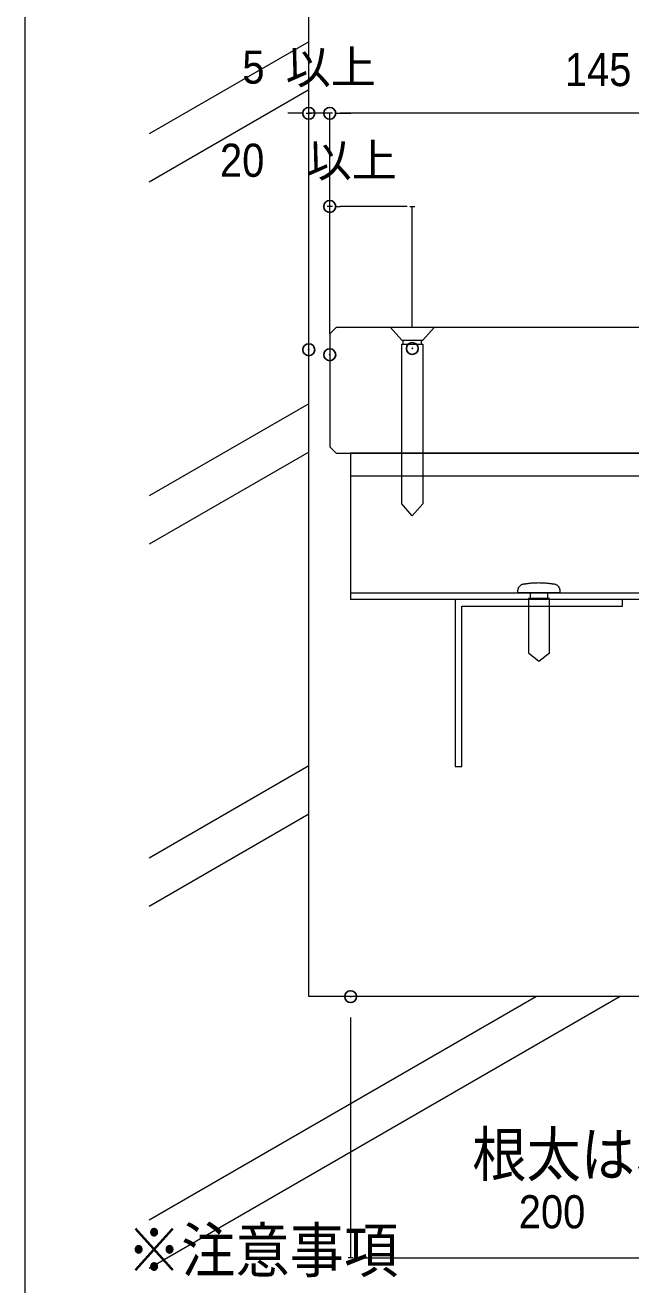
# Model space of a CAD drawing. Units: millimetres, scale not verified. Extents: x -12715 to 12220, y -3398 to 4210.
# Drawn here: x -3781 to -3636.3, y 2462.4 to 2763.6 of the extents above; entities that cross this region are included whole.
import ezdxf
from ezdxf.enums import TextEntityAlignment as Align

# ---------------------------------------------------------------- set-up
doc = ezdxf.new("R2010")
doc.units = ezdxf.units.MM
doc.header["$LTSCALE"] = 5.7
doc.header["$PDMODE"] = 32
doc.header["$PDSIZE"] = 2.85
doc.linetypes.add('DASHED1', pattern=[1.8, 1.2, -0.6])
for name, color, linetype, lineweight in [('0-0_図枠', 7, 'Continuous', 9), ('0-1_デッキ', 7, 'Continuous', 9), ('0-2_文字', 4, 'Continuous', 9), ('0-3_寸法', 7, 'Continuous', 9), ('0-4_一般', 4, 'DASHED1', 9), ('0-5_根太', 4, 'Continuous', 9), ('0-6_ビス', 2, 'Continuous', 9), ('0-7_0', 4, 'Continuous', 9)]:
    doc.layers.add(name, color=color, linetype=linetype, lineweight=lineweight)
doc.layers.add('0-8_DEFPOINTS', color=7, linetype='Continuous')
doc.styles.add('Osaka', font='')
doc.styles.add('ＭＳ ゴシック', font='')
doc.styles.get('Osaka').set_extended_font_data('Osaka')
doc.styles.get('ＭＳ ゴシック').set_extended_font_data('MS Gothic')

# ---------------------------------------------------------------- blocks, each defined once
blk = doc.blocks.new('グループ-32-1')
at = {"layer": '0-1_デッキ'}
for p, q in [((-158972.2, -9147.7), (-159032.2, -9207.7)), ((-153292.2, -9147.7), (-158972.2, -9147.7)), ((-153232.2, -9207.7), (-153292.2, -9147.7)), ((-159032.2, -9207.7), (-159032.2, -10287.7)), ((-153232.2, -10287.7), (-153232.2, -9207.7)), ((-159032.2, -10287.7), (-158972.2, -10347.7)), ((-158972.2, -10347.7), (-153292.2, -10347.7)), ((-153292.2, -10347.7), (-153232.2, -10287.7))]:
    blk.add_line(p, q, dxfattribs=at)
blk = doc.blocks.new('グループ-36-1')
at = {"layer": '0-6_ビス', "color": 4}
for p, q in [((-158328.9, -9305.2), (-158328.9, -9269.2)), ((-158156.6, -9269.2), (-158156.6, -9305.2))]:
    blk.add_line(p, q, dxfattribs=at)
for points in [[(-158142.7, -9269.2), (-158034.7, -9147.7), (-158450.7, -9147.7), (-158342.7, -9269.2)], [(-158142.7, -9305.2), (-158142.7, -10835.2), (-158242.7, -10947.7), (-158342.7, -10835.2), (-158342.7, -9305.2)]]:
    blk.add_lwpolyline(points, close=True, dxfattribs=at)
blk = doc.blocks.new('_DOT')
at = {"layer": '0-7_0', "color": 7}
for p, q in [((-20, 0), (-40, 0)), ((-10, 0), (10, 0))]:
    blk.add_line(p, q, dxfattribs=at)
blk = doc.blocks.new('グループ-188-1')
at = {"layer": '0-6_ビス'}
for p, q in [((-84.8, 237.4), (-84.8, 181.4)), ((84.8, 181.4), (84.8, 237.4))]:
    blk.add_line(p, q, dxfattribs=at)
for points in [[(-200, 237.4), (-200, 238.3), (-200, 239.3), (-200, 240.3), (-200, 241.2), (-200, 242.2), (-200, 243.1), (-200, 244.1), (-200, 245.1), (-200, 246), (-200, 247), (-200, 248), (-200, 248.9), (-200, 249.9), (-200, 250.9), (-200, 251.8), (-200, 252.8), (-200, 253.7), (-200, 254.7), (-200, 255.7), (-200, 256.6), (-200, 257.6), (-199.9, 260.8), (-199.6, 264.9), (-199, 269.1), (-198.1, 273.2), (-196.9, 277.4), (-195.5, 281.5), (-193.7, 285.6), (-191.6, 289.5), (-189.2, 293.4), (-186.6, 297.1), (-183.7, 300.5), (-180.5, 303.8), (-177.2, 306.9), (-173.6, 309.6), (-169.9, 312.1), (-166.1, 314.3), (-162.1, 316.3), (-158.1, 317.9)], [(-158.1, 317.9), (-154.1, 319.2), (-150.1, 320.3), (-146.1, 321), (-143.1, 321.5), (-141, 321.7), (-138.9, 322), (-136.9, 322.3), (-134.8, 322.5), (-132.7, 322.8), (-130.6, 323), (-128.6, 323.3), (-126.5, 323.6), (-124.4, 323.8), (-122.3, 324.1), (-120.2, 324.4), (-118.2, 324.6), (-116.1, 324.9), (-114, 325.2), (-111.9, 325.4), (-109.9, 325.7), (-107.8, 326), (-105.7, 326.2), (-103.6, 326.5), (-101.6, 326.8), (-97.6, 327.3), (-88.2, 328.4), (-78.8, 329.4), (-69.4, 330.3), (-60, 331.1), (-50.6, 331.7), (-41.2, 332.3), (-31.8, 332.7), (-22.4, 333), (-12.9, 333.3), (-3.5, 333.4), (5.9, 333.3), (15.3, 333.2), (24.7, 333), (34.1, 332.6)], [(34.1, 332.6), (43.5, 332.2), (52.9, 331.6), (62.4, 330.9), (71.8, 330.1), (81.2, 329.2), (90.6, 328.1), (100, 327), (102.1, 326.7), (104.2, 326.4), (106.2, 326.2), (108.3, 325.9), (110.4, 325.6), (112.5, 325.4), (114.5, 325.1), (116.6, 324.8), (118.7, 324.6), (120.8, 324.3), (122.8, 324), (124.9, 323.8), (127, 323.5), (129.1, 323.2), (131.1, 323), (133.2, 322.7), (135.3, 322.4), (137.4, 322.2), (139.5, 321.9), (141.5, 321.7), (143.6, 321.4), (147.1, 320.9), (151.1, 320), (155.1, 318.9), (159.1, 317.5), (163.1, 315.8), (167, 313.8), (170.8, 311.5), (174.5, 309), (178, 306.1), (181.3, 303), (184.4, 299.7)], [(184.4, 299.7), (187.3, 296.2), (189.8, 292.4), (192.1, 288.6), (194.2, 284.6), (195.9, 280.5), (197.3, 276.3), (198.4, 272.2), (199.2, 268), (199.7, 263.9), (200, 259.8), (200, 257.4), (200, 256.4), (200, 255.4), (200, 254.5), (200, 253.5), (200, 252.5), (200, 251.6), (200, 250.6), (200, 249.6), (200, 248.7), (200, 247.7), (200, 246.8), (200, 245.8), (200, 244.8), (200, 243.9), (200, 242.9), (200, 241.9), (200, 241), (200, 240), (200, 239.1), (200, 238.1), (195.3, 237.4), (176.5, 237.4), (157.6, 237.4), (138.8, 237.4), (120, 237.4), (101.2, 237.4), (82.4, 237.4), (63.5, 237.4)], [(63.5, 237.4), (44.7, 237.4), (25.9, 237.4), (7.1, 237.4), (-11.8, 237.4), (-30.6, 237.4), (-49.4, 237.4), (-68.2, 237.4), (-87.1, 237.4), (-105.9, 237.4), (-124.7, 237.4), (-143.5, 237.4), (-162.4, 237.4), (-181.2, 237.4), (-200, 237.4), (-200, 237.4)]]:
    blk.add_lwpolyline(points, dxfattribs=at)
blk.add_lwpolyline([(-100, 181.4), (-100, -336.4), (0, -418.6), (100, -336.4), (100, 181.4)], close=True, dxfattribs=at)
blk = doc.blocks.new('ナベテクス4x16')
at = {"layer": '0-6_ビス'}
blk.add_blockref('グループ-188-1', (0, 0), dxfattribs=at)

msp = doc.modelspace()

# ---------------------------------------------------------------- linework, layer by layer
at = {"layer": '0-0_図枠', "color": 5}
msp.add_lwpolyline([(-3781.016, 3595.811), (-1781.016, 3595.811), (-1781.016, 2295.811), (-3781.016, 2295.811)], close=True, dxfattribs=at)
at = {"layer": '0-1_デッキ'}
msp.add_line((-3485.464, 2661.307), (-3703.219, 2661.307), dxfattribs=at)
at = {"layer": '0-1_デッキ', "color": 2}
msp.add_lwpolyline([(-3676.619, 2624.707), (-3638.219, 2624.707), (-3638.219, 2626.307), (-3678.219, 2626.307), (-3678.219, 2586.307), (-3676.619, 2586.307)], close=True, dxfattribs=at)
at = {"layer": '0-3_寸法'}
for p, q in [((-3715.723, 2742.549), (-3718.226, 2742.549)), ((-3713.219, 2691), (-3713.219, 2742.549)), ((-3708.219, 2742.549), (-3713.219, 2742.549)), ((-3708.219, 2689.809), (-3708.219, 2742.549)), ((-3708.219, 2689.809), (-3708.219, 2742.549)), ((-3565.723, 2742.549), (-3705.715, 2742.549)), ((-3705.715, 2742.549), (-3703.211, 2742.549)), ((-3708.219, 2689.809), (-3708.219, 2720.27)), ((-3690.986, 2720.27), (-3705.715, 2720.27)), ((-3688.482, 2691.304), (-3688.482, 2720.27)), ((-3703.219, 2526.306), (-3703.219, 2468.82)), ((-3700.715, 2468.82), (-3562.898, 2468.82))]:
    msp.add_line(p, q, dxfattribs=at)
at = {"layer": '0-4_一般', "color": 3, "linetype": 'Continuous'}
for p, q in [((-3713.219, 2531.306), (-3713.219, 2776.306)), ((-3466.333, 2531.306), (-3713.219, 2531.306))]:
    msp.add_line(p, q, dxfattribs=at)
at = {"layer": '0-4_一般', "linetype": 'Continuous'}
for p, q in [((-3713.219, 2759.678), (-3751.398, 2737.635)), ((-3713.219, 2748.131), (-3751.398, 2726.088)), ((-3713.219, 2673.075), (-3751.398, 2651.032)), ((-3713.219, 2661.528), (-3751.398, 2639.485)), ((-3713.219, 2586.473), (-3751.398, 2564.43)), ((-3713.219, 2574.926), (-3751.398, 2552.883)), ((-3658.77, 2531.306), (-3751.398, 2477.827)), ((-3638.77, 2531.306), (-3751.398, 2466.28))]:
    msp.add_line(p, q, dxfattribs=at)
at = {"layer": '0-5_根太'}
for p, q in [((-3466.333, 2661.307), (-3703.219, 2661.307)), ((-3703.219, 2661.307), (-3703.219, 2626.307)), ((-3466.333, 2655.807), (-3703.219, 2655.807)), ((-3703.219, 2627.907), (-3466.333, 2627.907)), ((-3466.333, 2626.307), (-3703.219, 2626.307))]:
    msp.add_line(p, q, dxfattribs=at)
at = {"layer": '0-8_DEFPOINTS'}
for p in [(-3713.219, 2742.549), (-3708.219, 2742.549), (-3708.219, 2720.27), (-3713.219, 2686), (-3688.482, 2686.304), (-3708.219, 2684.809), (-3703.219, 2531.306)]:
    msp.add_point(p, dxfattribs=at)

# ---------------------------------------------------------------- block references
at = {"layer": '0-1_デッキ', "xscale": 0.025, "yscale": 0.025}
msp.add_blockref('グループ-32-1', (267.586, 2920), dxfattribs=at)
at = {"layer": '0-3_寸法', "xscale": 0.06259308, "yscale": 0.06259308}
for p in [(-3713.219, 2742.549), (-3688.482, 2720.27)]:
    msp.add_blockref('_DOT', p, dxfattribs=at)
at = {"layer": '0-3_寸法', "xscale": 0.06259308, "yscale": 0.06259308, "rotation": 180}
for p in [(-3708.219, 2742.549), (-3708.219, 2742.549), (-3708.219, 2720.27), (-3703.219, 2468.82)]:
    msp.add_blockref('_DOT', p, dxfattribs=at)
at = {"layer": '0-6_ビス', "xscale": 0.025, "yscale": 0.025}
for name, p in [('グループ-36-1', (267.586, 2920)), ('ナベテクス4x16', (-3658.219, 2621.972))]:
    msp.add_blockref(name, p, dxfattribs=at)

# ---------------------------------------------------------------- texts
at = {"layer": '0-2_文字', "style": 'ＭＳ ゴシック', "width": 0.9}
msp.add_text('※注意事項', height=10.56, dxfattribs=at).set_placement((-3756.685, 2462.233), align=Align.BOTTOM_LEFT)
at = {"layer": '0-3_寸法', "style": 'Osaka', "width": 0.9}
for s, p in [('5', (-3729.115, 2747.261)), ('145', (-3652.008, 2746.675)), ('20', (-3734.452, 2724.983)), ('200', (-3663.026, 2473.532))]:
    msp.add_text(s, height=7.918, dxfattribs=at).set_placement(p, align=Align.BOTTOM_LEFT)
at = {"layer": '0-3_寸法', "style": 'Osaka'}
for p in [(-3718.774, 2747.261), (-3713.769, 2724.983)]:
    msp.add_text('以上', height=7.918, dxfattribs=at).set_placement(p, align=Align.BOTTOM_LEFT)
at = {"layer": '0-3_寸法', "color": 4, "style": 'ＭＳ ゴシック', "width": 0.9}
msp.add_text('根太はね出し', height=10.56, dxfattribs=at).set_placement((-3674.14, 2485.151), align=Align.BOTTOM_LEFT)

doc.saveas('drawing.dxf')
